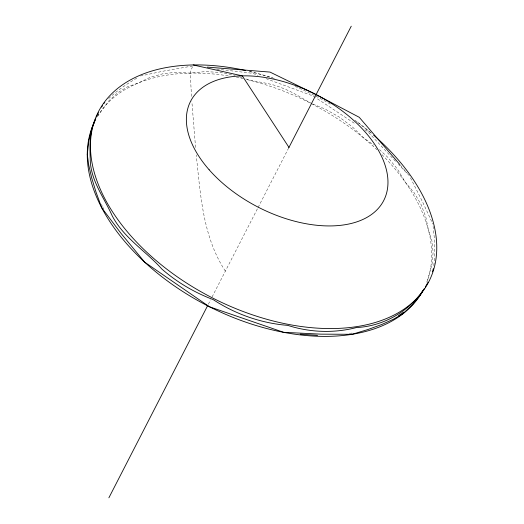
<?xml version="1.0" encoding="UTF-8"?>
<svg xmlns="http://www.w3.org/2000/svg" width="524" height="524" viewBox="0 0 524 524"><rect width="100%" height="100%" fill="white"/><g stroke="black" fill="none" stroke-linecap="round" stroke-linejoin="round"><path stroke-width="0.39" stroke-dasharray="2.62 1.97" d="M434.403 260.801L434.769 249.856L434.278 237.536L433.099 226.394M433.754 265.557L434.298 261.594M426.916 282.043L432.031 264.299L433.112 252.326L431.953 241.033L428.547 230.553L425.776 216.844L420.896 204.17L414.065 192.616L405.353 182.287L397.428 169.082L387.793 157.285L379.527 149.654M192.478 66.646L190.598 71.611A6.57 3.386 88.6 0 0 190.258 73.714L191.535 96.999M208.369 304.208L210.615 299.846M212.109 296.931L257.743 208.146M258.116 207.419L288.783 147.742M97.497 116.282L108.894 100.805L117.73 92.728L127.345 86.866L137.635 83.296L150.198 77.329L163.174 73.681L176.411 72.279L189.773 73.111L205.028 71.637L220.172 72.384L235.086 75.26M108.684 98.538C117.5 90.062 127.849 83.336 138.395 77.211M140.445 75.987L164.267 70.963L191.981 66.109M349.777 333.382L352.102 333.067L349.659 333.388M216.7 69.142L252.837 73.321L257.952 75.391M249.778 71.467L270.358 77.231M271.884 77.69L274.969 78.705M239.678 76.838L241.977 77.631M245.802 78.947C257.441 82.412 269.86 82.785 281.205 87.632C292.313 91.523 301.876 98.388 312.166 103.791M265.989 78.633L313.365 96.082L315.31 97.418M312.926 104.099L325.063 109.025L339.192 117.009L352.194 126.723L363.866 138.139L373.894 145.076M364.933 129.814L367.625 131.478L396.301 162.165M354.165 123.16L315.959 97.864M357.637 122.23L370.612 132.631M409.401 175.704L398.469 164.431M400.421 165.25L407.292 173.248M225.372 271.131C202.742 236.789 200.509 194.594 196.238 154.94M102.75 207.091L103.89 209.227M410.482 177.826L422.468 201.701L432.844 224.003M101.381 204.327L102.409 206.397M195.557 147.48L191.876 101.682M249.201 71.316A185.771 113.367 27.2 0 1 272.297 77.827M295.143 86.421A185.771 113.367 27.2 0 1 331.954 105.069M354.977 120.265A185.771 113.367 27.2 0 1 371.418 133.227M97.497 116.361A184.625 113.623 27.2 0 1 228.792 75.96M236.475 77.336A184.625 113.623 27.2 0 1 243.352 78.777M247.171 79.661A184.625 113.623 27.2 0 1 376.887 149.681M381.976 154.652A184.625 113.623 27.2 0 1 426.844 282.069"/><path stroke-width="0.79" d="M433.328 268.727L432.483 271.799M95.735 118.542C88.903 131.786 89.899 146.93 90.285 161.346C91.431 181.736 104.322 197.941 112.254 215.927C123.828 238.027 145.639 250.865 161.805 268.989C176.929 282.233 194.384 292.49 213.17 299.604C235.453 314.164 261.142 323.256 287.709 325.365C309.92 332.498 333.919 333.421 356.523 327.533C383.522 326.321 409.938 311.04 424.486 288.364M96.331 117.075L98.44 112.765M95.774 118.869L91.707 128.727L88.831 140.615L87.285 154.469L88.792 165.374L91.72 177.996L96.036 192.177L101.735 207.799L120.841 233.147L144.65 262.144L209.469 306.782L283.608 332.314L320.806 334.148L352.128 334.299L367.887 329.544L381.649 324.52L393.308 319.293L402.72 313.928L412.742 304.392L420.386 294.94L422.829 290.689M108.881 497.8L207.622 305.669M288.783 147.742L351.25 26.2M101.656 107.151L102.462 105.743M425.285 286.995L428.088 282.22M103.673 103.641L104.787 102.508M398.515 315.736L403.565 312.147M300.239 334.135L317.544 335.353M207.393 67.138L270.004 72.076L315.147 94.11L359.228 117.284L399.897 164.634M193.186 64.95L242.298 75.875L288.966 147.395M373.599 135.179L375.99 137.222M376.271 137.471A185.771 113.367 27.2 0 1 362.818 325.555A185.771 113.367 27.2 0 1 101.414 191.725A185.771 113.367 27.2 0 1 245.324 70.432M422.534 291.311A184.631 113.623 27.2 0 1 207.019 305.512A184.631 113.623 27.2 0 1 94.503 121.889M209.142 169.769A108.573 63.299 27.2 0 0 381.452 204.36A108.573 63.299 27.2 0 0 270.895 78.548A108.573 63.299 27.2 0 0 209.142 169.769"/></g></svg>
